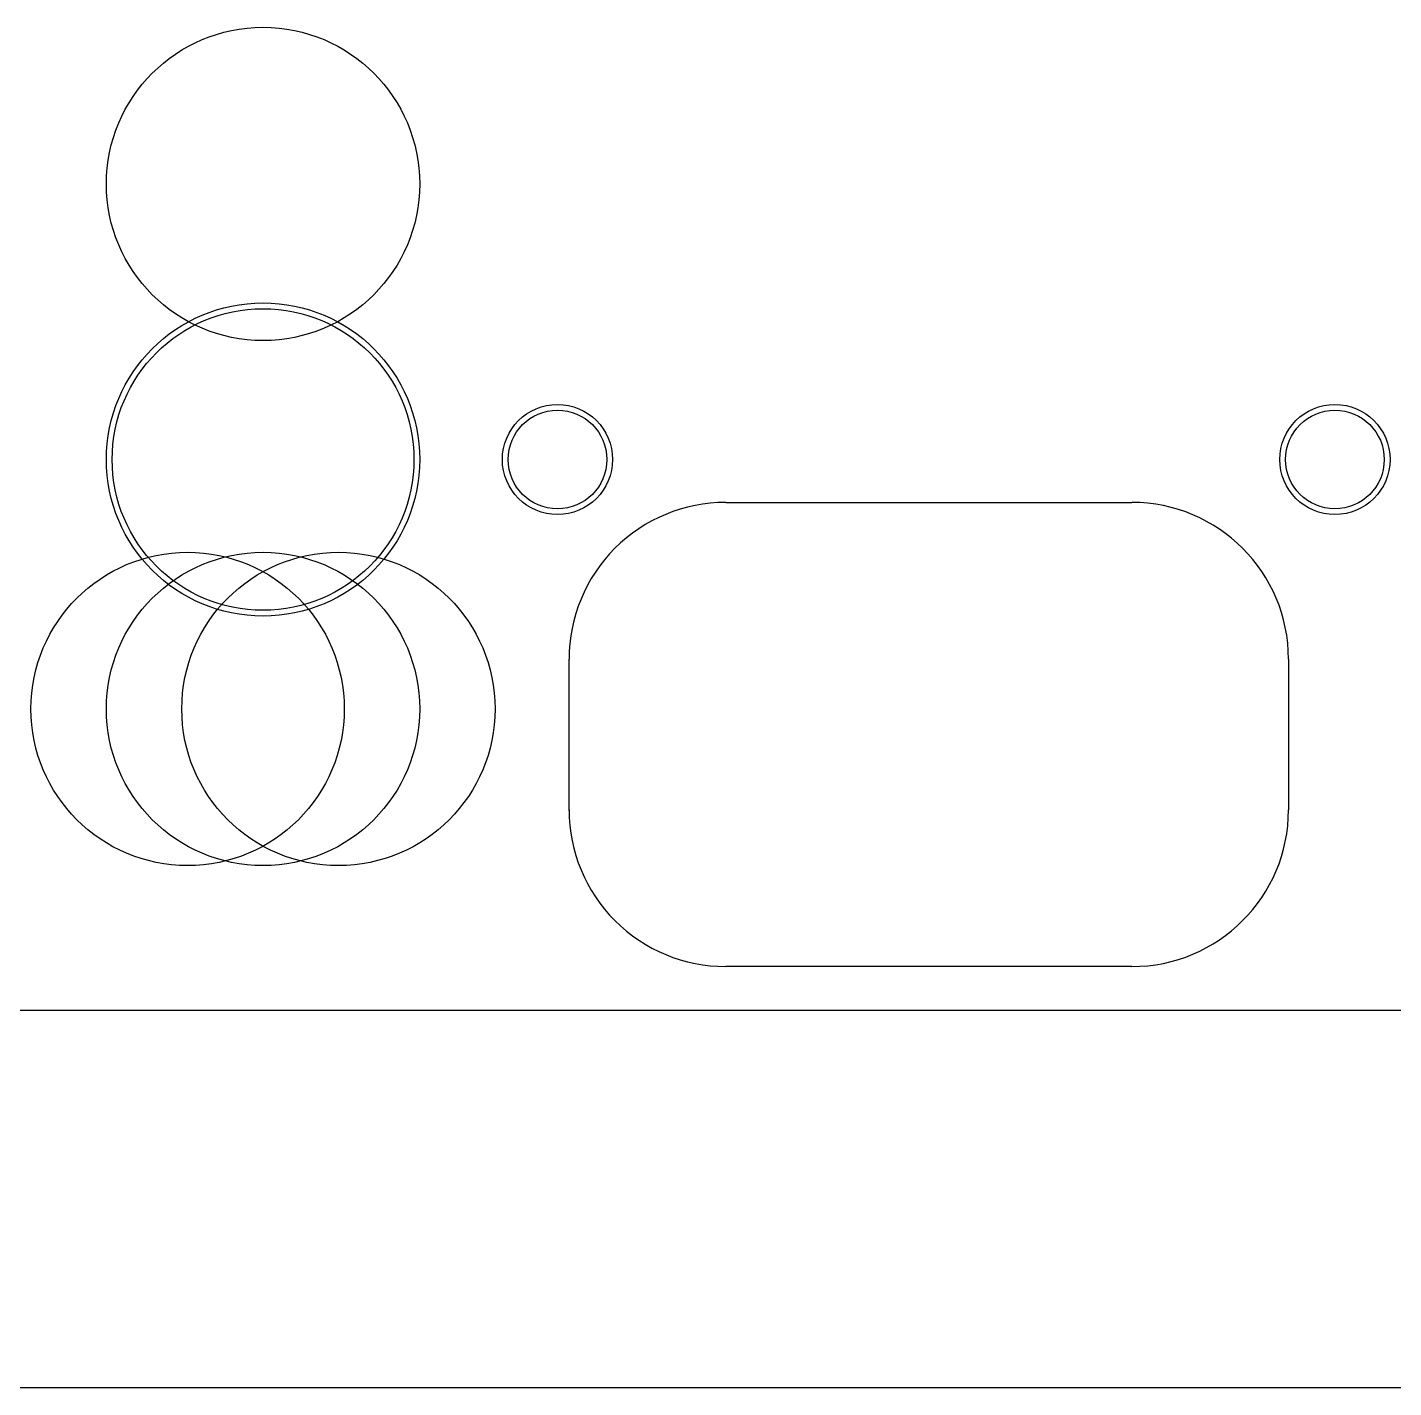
# Model space of a CAD drawing. Extents: x -14 to 315, y -179 to 16.
# Drawn here: x 7.81 to 31.36, y -92 to -68.55 of the extents above; entities that cross this region are included whole.
import ezdxf

# ---------------------------------------------------------------- set-up
doc = ezdxf.new("R2010")
doc.units = 0
doc.layers.add('BLACK', color=7, linetype='CONTINUOUS')

msp = doc.modelspace()

# ---------------------------------------------------------------- linework, layer by layer
at = {"layer": 'BLACK', "linetype": 'CONTINUOUS'}
for p, q in [((19.850006, -76.74), (26.849994, -76.74)), ((17.150006, -82.051372), (17.150006, -79.44)), ((29.550006, -79.44), (29.550006, -82.04)), ((26.850006, -84.74), (19.850006, -84.74)), ((67.735627, -85.5), (1, -85.5)), ((64.0414, -92), (-7.75, -92))]:
    msp.add_line(p, q, dxfattribs=at)
at = {"layer": 'BLACK'}
for centre, radius in [((11.875, -71.25), 2.7), ((11.875, -76), 2.7), ((11.875, -76), 2.6), ((16.95, -76), 0.95), ((30.35, -76), 0.95), ((16.95, -76), 0.85), ((30.35, -76), 0.85), ((10.575, -80.3), 2.7), ((11.875, -80.3), 2.7), ((13.175, -80.3), 2.7)]:
    msp.add_circle(centre, radius, dxfattribs=at)
for centre, radius, start, end in [((19.85, -79.44), 2.699994, 89.9998727, 180), ((26.85, -79.44), 2.7, 0, 89.9998727), ((19.85, -82.04), 2.7, -180, -89.9998727), ((26.85, -82.04), 2.700006, -89.9998727, 0)]:
    msp.add_arc(centre, radius, start, end, dxfattribs=at)

doc.saveas('drawing.dxf')
